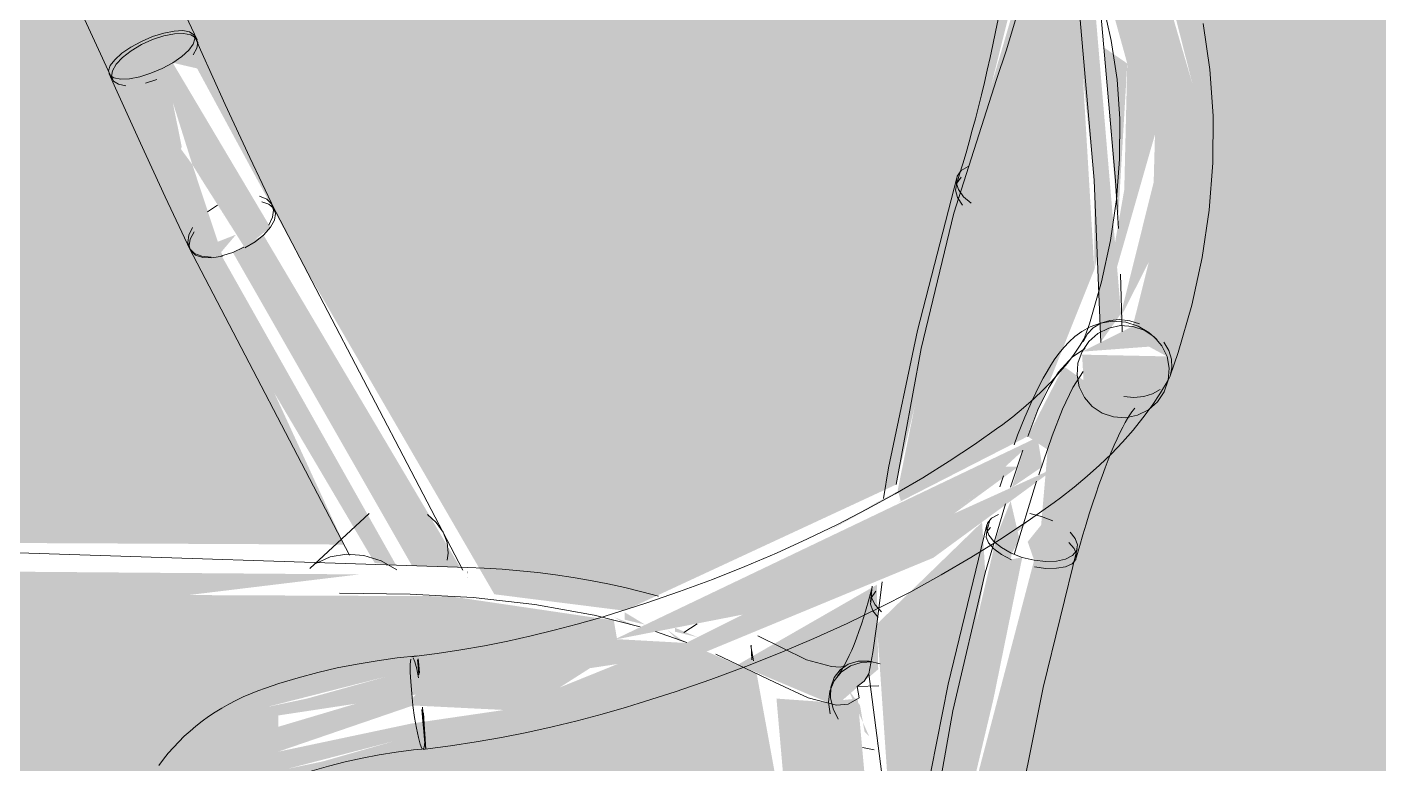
# Model space of a CAD drawing. Header units: inches. Extents: x 27328 to 121296, y -4075 to 4147.
# Drawn here: x 42720.38 to 42734.87, y -2248.08 to -2240.18 of the extents above; entities that cross this region are included whole.
import ezdxf

# ---------------------------------------------------------------- set-up
doc = ezdxf.new("R2010")
doc.units = ezdxf.units.IN
doc.header["$MEASUREMENT"] = 0
doc.layers.add('C-BLDG-PADS', color=91, linetype='Continuous', lineweight=9)
doc.layers.add('I-FURN', color=30, linetype='Continuous', lineweight=9)

# ---------------------------------------------------------------- blocks, each defined once
blk = doc.blocks.new('HermanMiller_Collection_Air-Chair_SideChair_Arms - Arms-457867-Axon - Looking South West')
at = {"layer": 'I-FURN'}
h = blk.add_hatch(color=256, dxfattribs=at)
h.paths.add_polyline_path([(-34177.305, -2241.974), (-34177.117, -2241.299), (-34177.463, -2240.113), (-34177.645, -2239.274), (-34177.928, -2239.009), (-34177.666, -2241.335), (-34177.68, -2241.846), (-34178.046, -2243.32), (-34177.584, -2242.409), (-34177.731, -2243.415)], flags=0)
h.paths.add_polyline_path([(-34177.571, -2243.562), (-34177.111, -2242.227), (-34177.305, -2241.974)], flags=0)
h.paths.add_polyline_path([(-34177.928, -2239.009), (-34177.926, -2238.496), (-34178.539, -2237.688)], flags=0)
for points in [[(-34178.245, -2243.359), (-34177.666, -2241.335), (-34177.68, -2240.212), (-34178.227, -2238.559), (-34178.732, -2237.797), (-34177.963, -2240.574), (-34177.995, -2241.926)], [(-34178.251, -2243.565), (-34178.03, -2243.256), (-34178.414, -2238.725), (-34178.732, -2238.042), (-34178.316, -2241.825), (-34178.258, -2243.392)], [(-34187.418, -2242.551), (-34187.145, -2242.33), (-34188.192, -2240.566), (-34188.305, -2240.627), (-34187.981, -2241.658)], [(-34187.771, -2242.656), (-34187.657, -2242.64), (-34187.981, -2241.658), (-34188.655, -2240.738)], [(-34187.672, -2242.596), (-34187.514, -2242.409), (-34187.709, -2242.485), (-34187.687, -2242.551)], [(-34183.325, -2247.231), (-34180.042, -2245.873), (-34178.71, -2244.896), (-34179.819, -2245.399), (-34178.927, -2244.582), (-34183.465, -2246.752), (-34182.08, -2246.481), (-34183.35, -2247.115)], [(-34181.222, -2245.617), (-34179.688, -2244.772), (-34180.653, -2245.283)], [(-34179.312, -2245.764), (-34179.03, -2245.487), (-34179.323, -2245.64)], [(-34188.342, -2246.311), (-34186.195, -2246.051), (-34194.32, -2245.986), (-34194.132, -2246.015), (-34190, -2246.264)], [(-34185.029, -2246.089), (-34185.035, -2245.976), (-34185.031, -2246.089)], [(-34179.798, -2249.08), (-34179.396, -2247.382), (-34179.088, -2245.868), (-34179.228, -2245.894), (-34179.92, -2249.042)], [(-34184.44, -2247.514), (-34183.423, -2246.867), (-34183.465, -2246.752), (-34185.388, -2247.117), (-34185.625, -2247.382), (-34185.617, -2247.456), (-34185.388, -2247.467)], [(-34187.061, -2247.951), (-34185.617, -2247.456), (-34185.641, -2247.262), (-34187.15, -2247.711), (-34187.108, -2247.834)], [(-34181.26, -2252.655), (-34180.573, -2251.799), (-34180.469, -2251.589), (-34180.852, -2247.382), (-34181.214, -2247.418), (-34181.722, -2247.382), (-34181.285, -2252.368)]]:
    blk.add_hatch(color=256, dxfattribs=at).paths.add_polyline_path(points, flags=0)
h = blk.add_hatch(color=256, dxfattribs=at)
h.paths.add_polyline_path([(-34180.301, -2250.534), (-34179.484, -2246.034), (-34179.519, -2245.49), (-34180.646, -2246.584), (-34180.39, -2250.313)], flags=0)
h.paths.add_polyline_path([(-34179.819, -2245.399), (-34179.131, -2244.896), (-34179.27, -2244.896), (-34179.716, -2245.305)], flags=0)
h.paths.add_polyline_path([(-34180.421, -2245.283), (-34179.03, -2244.571), (-34178.316, -2242.782), (-34178.492, -2239.815), (-34178.732, -2239.039), (-34178.943, -2239.18), (-34179.82, -2242.179), (-34180.423, -2245.148), (-34180.39, -2245.262)], flags=0)
h.paths.add_polyline_path([(-34178.316, -2242.782), (-34178.285, -2242.657), (-34178.316, -2241.828)], flags=0)
h = blk.add_hatch(color=256, dxfattribs=at)
h.paths.add_polyline_path([(-34180.923, -2254.005), (-34181.702, -2252.926), (-34181.955, -2253.317), (-34181.494, -2253.729), (-34180.961, -2253.986)], flags=0)
h.paths.add_polyline_path([(-34183.101, -2251.12), (-34183.118, -2250.915), (-34183.148, -2250.266), (-34183.463, -2249.137), (-34184.117, -2249.173), (-34183.133, -2251.059)], flags=0)
h.paths.add_polyline_path([(-34185.113, -2245.973), (-34187.219, -2242.413), (-34187.547, -2242.599), (-34185.628, -2245.957), (-34185.123, -2245.973)], flags=0)
h = blk.add_hatch(color=256, dxfattribs=at)
h.paths.add_polyline_path([(-34181.823, -2253.569), (-34182.252, -2253.205), (-34182.219, -2253.378), (-34181.927, -2253.519)], flags=0)
h.paths.add_polyline_path([(-34183.515, -2251.173), (-34183.208, -2250.915), (-34184.325, -2249.247), (-34184.408, -2249.461), (-34183.52, -2251.163)], flags=0)
h.paths.add_polyline_path([(-34185.798, -2245.951), (-34187.664, -2242.641), (-34187.958, -2242.656), (-34186.027, -2245.928), (-34185.823, -2245.95)], flags=0)
h = blk.add_hatch(color=256, dxfattribs=at)
h.paths.add_polyline_path([(-34178.448, -2243.663), (-34177.592, -2243.599), (-34177.905, -2243.392)], flags=0)
h.paths.add_polyline_path([(-34178.422, -2244.156), (-34177.523, -2243.969), (-34177.537, -2243.714), (-34178.447, -2243.695)], flags=0)
h = blk.add_hatch(color=256, dxfattribs=at)
h.paths.add_polyline_path([(-34180.301, -2250.534), (-34180.026, -2250.347), (-34179.2, -2245.825), (-34179.117, -2245.676), (-34179.213, -2245.265), (-34179.36, -2245.634), (-34179.92, -2248.002), (-34180.097, -2249.005)], flags=0)
h.paths.add_polyline_path([(-34179.2, -2245.119), (-34178.873, -2244.896), (-34178.927, -2244.568), (-34179.076, -2244.718), (-34179.131, -2244.896)], flags=0)
h = blk.add_hatch(color=256, dxfattribs=at)
h.paths.add_polyline_path([(-34192.494, -2254.074), (-34194.956, -2252.883), (-34195.014, -2253.441), (-34193.536, -2254.037), (-34192.845, -2254.067)], flags=0)
h.paths.add_polyline_path([(-34181.413, -2250.915), (-34181.737, -2249.119), (-34183.222, -2249.413), (-34183.097, -2250.967), (-34181.572, -2250.92)], flags=0)
h.paths.add_polyline_path([(-34182.417, -2253.282), (-34181.26, -2252.655), (-34181.572, -2250.935), (-34184.142, -2251.13), (-34184.345, -2250.909), (-34184.312, -2249.241), (-34183.681, -2249.122), (-34183.222, -2249.132), (-34181.572, -2249.1), (-34181.934, -2247.115), (-34182.405, -2246.905), (-34182.692, -2246.786), (-34183.43, -2246.745), (-34183.465, -2246.544), (-34185.222, -2246.285), (-34190.048, -2246.263), (-34194.845, -2246.04), (-34195.743, -2246.65), (-34195.131, -2247.134), (-34187.768, -2250.695), (-34187.304, -2250.716), (-34187.087, -2250.792), (-34186.673, -2251.224), (-34182.49, -2253.247)], flags=0)
h.paths.add_polyline_path([(-34186.964, -2248.136), (-34185.805, -2247.834), (-34186.585, -2248.056)], flags=0)
h.paths.add_polyline_path([(-34187.061, -2247.951), (-34187.061, -2247.563), (-34183.423, -2247.011), (-34184.641, -2247.504), (-34185.631, -2247.649), (-34186.964, -2247.931)], flags=0)
h.paths.add_polyline_path([(-34187.209, -2247.479), (-34185.884, -2247.141), (-34186.753, -2247.382), (-34187.185, -2247.473)], flags=0)
h = blk.add_hatch(color=256, dxfattribs=at)
h.paths.add_polyline_path([(-34182.692, -2246.786), (-34182.891, -2246.646), (-34182.786, -2246.752)], flags=0)
h.paths.add_polyline_path([(-34183.187, -2246.616), (-34183.465, -2246.508), (-34183.35, -2246.574)], flags=0)
h = blk.add_hatch(color=256, dxfattribs=at)
h.paths.add_polyline_path([(-34180.643, -2247.873), (-34180.612, -2247.705), (-34180.646, -2247.87)], flags=0)
h.paths.add_polyline_path([(-34180.728, -2247.788), (-34180.953, -2247.284), (-34180.827, -2247.453), (-34180.778, -2247.738)], flags=0)
for p, q in [((-34187.931, -2240.321), (-34188.466, -2239.166)), ((-34189.374, -2239.586), (-34188.839, -2240.741)), ((-34188.362, -2240.745), (-34188.482, -2240.785)), ((-34187.82, -2242.164), (-34187.712, -2242.094)), ((-34185.083, -2246.007), (-34187.127, -2242.088)), ((-34188.004, -2242.57), (-34188.015, -2242.526)), ((-34188.014, -2242.551), (-34186.296, -2245.843)), ((-34187.547, -2242.599), (-34187.667, -2242.635)), ((-34187.429, -2242.544), (-34187.547, -2242.599)), ((-34178.017, -2243.451), (-34178.036, -2242.832)), ((-34177.891, -2244.154), (-34177.999, -2244.142)), ((-34178.769, -2244.564), (-34178.912, -2244.982)), ((-34179.214, -2245.117), (-34179.081, -2244.718)), ((-34180.521, -2244.909), (-34180.575, -2245.238)), ((-34179.29, -2244.994), (-34179.327, -2245.111)), ((-34178.935, -2245.051), (-34179.174, -2245.836)), ((-34186.085, -2245.398), (-34186.722, -2245.986)), ((-34185.03, -2245.976), (-34194.221, -2245.675)), ((-34185.24, -2245.822), (-34185.251, -2245.899)), ((-34180.59, -2246.129), (-34180.646, -2246.584)), ((-34185.646, -2246.264), (-34186.405, -2246.251)), ((-34180.698, -2246.177), (-34180.713, -2246.344)), ((-34180.706, -2246.226), (-34180.702, -2246.301)), ((-34182.683, -2246.781), (-34183.02, -2246.663)), ((-34182.714, -2246.673), (-34182.571, -2246.582)), ((-34181.998, -2246.815), (-34181.967, -2246.977)), ((-34181.985, -2246.965), (-34181.993, -2246.81)), ((-34185.646, -2247.013), (-34185.64, -2246.958)), ((-34185.567, -2246.966), (-34185.562, -2247.034)), ((-34181.737, -2247.211), (-34182.37, -2246.905)), ((-34185.562, -2247.034), (-34185.555, -2247.128)), ((-34180.992, -2247.036), (-34180.986, -2247.033)), ((-34180.856, -2247.252), (-34180.626, -2247.246)), ((-34181.147, -2247.545), (-34181.165, -2247.422)), ((-34180.676, -2247.931), (-34180.801, -2247.905))]:
    blk.add_line(p, q, dxfattribs=at)
for points in [[(-34179.794, -2241.871, 0), (-34179.759, -2241.762, 0), (-34179.725, -2241.649, 0), (-34179.691, -2241.532, 0), (-34179.657, -2241.413, 0), (-34179.624, -2241.29, 0), (-34179.591, -2241.166, 0), (-34179.558, -2241.038, 0), (-34179.526, -2240.909, 0), (-34179.494, -2240.777, 0), (-34179.463, -2240.644, 0), (-34179.432, -2240.509, 0), (-34179.403, -2240.373, 0), (-34179.374, -2240.236, 0), (-34179.345, -2240.098, 0)], [(-34178.768, -2237.775, 0), (-34178.492, -2239.815, 0), (-34178.316, -2241.825, 0), (-34178.246, -2243.566, 0)], [(-34178.135, -2240.326, 0), (-34178.227, -2239.913, 0), (-34178.351, -2239.507, 0), (-34178.507, -2239.106, 0), (-34178.694, -2238.712, 0), (-34178.881, -2238.377, 0)], [(-34178.058, -2242.344, 0), (-34178.088, -2241.828, 0), (-34178.252, -2239.956, 0), (-34178.404, -2238.728, 0)], [(-34179.063, -2239.724, 0), (-34179.154, -2240.082, 0), (-34179.256, -2240.428, 0), (-34179.364, -2240.747, 0)], [(-34177.151, -2240.144, 0), (-34177.079, -2240.637, 0), (-34177.044, -2241.136, 0), (-34177.045, -2241.639, 0), (-34177.084, -2242.145, 0), (-34177.159, -2242.653, 0), (-34177.271, -2243.163, 0), (-34177.418, -2243.672, 0), (-34177.503, -2243.921, 0)], [(-34188.407, -2240.286, 0), (-34188.527, -2240.338, 0), (-34188.639, -2240.399, 0), (-34188.736, -2240.465, 0), (-34188.811, -2240.533, 0), (-34188.86, -2240.597, 0), (-34188.878, -2240.654, 0)], [(-34188.846, -2240.714, 0), (-34188.837, -2240.652, 0), (-34188.796, -2240.582, 0), (-34188.728, -2240.509, 0), (-34188.636, -2240.437, 0), (-34188.527, -2240.372, 0), (-34188.408, -2240.317, 0)], [(-34188.425, -2240.678, 0), (-34188.305, -2240.627, 0), (-34188.192, -2240.566, 0), (-34188.095, -2240.499, 0), (-34188.02, -2240.431, 0), (-34187.971, -2240.367, 0), (-34187.953, -2240.31, 0)], [(-34188.408, -2240.317, 0), (-34188.288, -2240.277, 0), (-34188.174, -2240.255, 0), (-34188.075, -2240.251, 0), (-34187.997, -2240.266, 0), (-34187.945, -2240.3, 0), (-34187.924, -2240.349, 0)], [(-34187.953, -2240.31, 0), (-34187.967, -2240.266, 0), (-34188.011, -2240.236, 0), (-34188.082, -2240.222, 0), (-34188.177, -2240.227, 0), (-34188.287, -2240.249, 0), (-34188.407, -2240.286, 0)], [(-34187.102, -2242.139, 0), (-34187.365, -2241.582, 0), (-34187.628, -2241.012, 0), (-34187.892, -2240.429, 0), (-34187.959, -2240.279, 0)], [(-34178.135, -2240.326, 0), (-34178.073, -2240.745, 0), (-34178.043, -2241.169, 0), (-34178.045, -2241.599, 0), (-34178.078, -2242.033, 0), (-34178.143, -2242.473, 0), (-34178.24, -2242.916, 0), (-34178.369, -2243.364, 0), (-34178.434, -2243.555, 0)], [(-34187.924, -2240.349, 0), (-34187.934, -2240.411, 0), (-34187.974, -2240.481, 0)], [(-34188.878, -2240.654, 0), (-34188.865, -2240.699, 0), (-34188.821, -2240.729, 0), (-34188.749, -2240.742, 0), (-34188.655, -2240.738, 0), (-34188.544, -2240.716, 0), (-34188.425, -2240.678, 0)], [(-34188.004, -2242.57, 0), (-34188.271, -2242.005, 0), (-34188.538, -2241.427, 0), (-34188.804, -2240.838, 0), (-34188.872, -2240.686, 0)], [(-34188.695, -2240.812, 0), (-34188.773, -2240.796, 0), (-34188.825, -2240.763, 0), (-34188.846, -2240.714, 0)], [(-34179.364, -2240.747, 0), (-34179.82, -2242.179, 0), (-34180.173, -2243.628, 0), (-34180.44, -2245.088, 0)], [(-34179.669, -2241.678, 0), (-34179.742, -2241.722, 0), (-34179.785, -2241.782, 0), (-34179.795, -2241.851, 0)], [(-34179.79, -2241.798, 0), (-34180.212, -2243.436, 0), (-34180.521, -2244.909, 0)], [(-34179.802, -2241.931, 0), (-34179.788, -2241.857, 0), (-34179.743, -2241.793, 0)], [(-34179.795, -2241.851, 0), (-34179.773, -2241.926, 0), (-34179.719, -2242.002, 0), (-34179.637, -2242.073, 0)], [(-34187.262, -2241.998, 0), (-34187.184, -2242.028, 0), (-34187.133, -2242.078, 0), (-34187.111, -2242.145, 0)], [(-34187.237, -2242.056, 0), (-34187.16, -2242.081, 0), (-34187.11, -2242.124, 0), (-34187.091, -2242.183, 0)], [(-34179.73, -2242.093, 0), (-34179.782, -2242.012, 0), (-34179.802, -2241.931, 0)], [(-34187.091, -2242.183, 0), (-34187.102, -2242.253, 0), (-34187.145, -2242.33, 0), (-34187.215, -2242.409, 0), (-34187.308, -2242.485, 0), (-34187.418, -2242.551, 0)], [(-34187.111, -2242.145, 0), (-34187.121, -2242.223, 0), (-34187.161, -2242.308, 0)], [(-34188.03, -2242.494, 0), (-34188.02, -2242.416, 0), (-34187.98, -2242.331, 0)], [(-34187.78, -2242.649, 0), (-34187.879, -2242.641, 0), (-34187.957, -2242.61, 0), (-34188.008, -2242.56, 0), (-34188.03, -2242.494, 0)], [(-34188.015, -2242.526, 0), (-34188.004, -2242.456, 0), (-34187.961, -2242.378, 0)], [(-34187.657, -2242.64, 0), (-34187.771, -2242.656, 0), (-34187.869, -2242.652, 0), (-34187.946, -2242.628, 0), (-34187.995, -2242.585, 0)], [(-34177.98, -2243.347, 0), (-34178.121, -2243.337, 0), (-34178.251, -2243.357, 0), (-34178.36, -2243.397, 0), (-34178.45, -2243.447, 0), (-34178.524, -2243.502, 0), (-34178.587, -2243.558, 0), (-34178.642, -2243.617, 0), (-34178.692, -2243.678, 0), (-34178.738, -2243.741, 0), (-34178.781, -2243.807, 0), (-34178.823, -2243.876, 0), (-34178.864, -2243.948, 0), (-34178.904, -2244.024, 0), (-34178.944, -2244.104, 0), (-34178.983, -2244.187, 0), (-34179.022, -2244.275, 0), (-34179.061, -2244.366, 0), (-34179.1, -2244.461, 0), (-34179.138, -2244.56, 0), (-34179.176, -2244.663, 0)], [(-34178.434, -2243.555, 0), (-34178.432, -2243.55, 0), (-34178.39, -2243.472, 0), (-34178.327, -2243.407, 0), (-34178.245, -2243.359, 0), (-34178.15, -2243.329, 0), (-34178.046, -2243.32, 0)], [(-34178.046, -2243.32, 0), (-34177.937, -2243.332, 0), (-34177.831, -2243.364, 0)], [(-34177.98, -2243.347, 0), (-34177.846, -2243.39, 0), (-34177.732, -2243.456, 0), (-34177.646, -2243.532, 0)], [(-34178.41, -2243.502, 0), (-34178.467, -2243.595, 0), (-34178.532, -2243.69, 0), (-34178.604, -2243.785, 0), (-34178.684, -2243.881, 0), (-34178.771, -2243.978, 0), (-34178.865, -2244.074, 0), (-34178.966, -2244.17, 0), (-34179.075, -2244.265, 0), (-34179.19, -2244.36, 0), (-34179.312, -2244.453, 0), (-34179.338, -2244.473, 0)], [(-34177.905, -2243.392, 0), (-34178.034, -2243.384, 0), (-34178.161, -2243.411, 0), (-34178.277, -2243.469, 0), (-34178.375, -2243.555, 0), (-34178.448, -2243.663, 0), (-34178.491, -2243.786, 0)], [(-34177.523, -2243.969, 0), (-34177.513, -2243.841, 0), (-34177.537, -2243.714, 0), (-34177.592, -2243.599, 0), (-34177.676, -2243.503, 0), (-34177.783, -2243.432, 0), (-34177.905, -2243.392, 0)], [(-34178.7, -2243.884, 0), (-34178.55, -2243.717, 0), (-34178.413, -2243.629, 0)], [(-34177.571, -2243.562, 0), (-34177.519, -2243.65, 0), (-34177.49, -2243.743, 0)], [(-34178.491, -2243.786, 0), (-34178.501, -2243.915, 0), (-34178.478, -2244.041, 0), (-34178.422, -2244.156, 0), (-34178.338, -2244.252, 0), (-34178.231, -2244.323, 0), (-34178.11, -2244.363, 0)], [(-34177.49, -2243.743, 0), (-34177.485, -2243.836, 0), (-34177.504, -2243.924, 0), (-34177.525, -2243.969, 0)], [(-34179.03, -2244.571, 0), (-34178.92, -2244.286, 0), (-34178.808, -2244.054, 0), (-34178.7, -2243.884, 0)], [(-34178.436, -2243.877, 0), (-34178.545, -2244.048, 0), (-34178.658, -2244.28, 0), (-34178.769, -2244.564, 0)], [(-34177.525, -2243.969, 0), (-34177.607, -2244.106, 0), (-34177.697, -2244.241, 0), (-34177.795, -2244.374, 0), (-34177.9, -2244.504, 0), (-34178.013, -2244.632, 0), (-34178.133, -2244.757, 0), (-34178.26, -2244.879, 0), (-34178.393, -2244.998, 0), (-34178.533, -2245.115, 0), (-34178.679, -2245.229, 0), (-34178.748, -2245.28, 0)], [(-34178.11, -2244.363, 0), (-34177.981, -2244.371, 0), (-34177.854, -2244.344, 0), (-34177.737, -2244.286, 0), (-34177.639, -2244.2, 0), (-34177.566, -2244.092, 0), (-34177.523, -2243.969, 0)], [(-34177.61, -2244.067, 0), (-34177.691, -2244.116, 0), (-34177.787, -2244.145, 0), (-34177.891, -2244.154, 0)], [(-34177.883, -2244.268, 0), (-34177.887, -2244.273, 0), (-34177.898, -2244.287, 0), (-34177.915, -2244.309, 0), (-34177.935, -2244.34, 0), (-34177.959, -2244.378, 0), (-34177.984, -2244.423, 0), (-34178.012, -2244.474, 0), (-34178.041, -2244.532, 0), (-34178.071, -2244.596, 0), (-34178.102, -2244.666, 0), (-34178.134, -2244.741, 0), (-34178.167, -2244.821, 0), (-34178.2, -2244.907, 0), (-34178.233, -2244.997, 0), (-34178.267, -2245.091, 0), (-34178.301, -2245.19, 0), (-34178.336, -2245.293, 0), (-34178.37, -2245.4, 0), (-34178.404, -2245.511, 0), (-34178.438, -2245.625, 0), (-34178.472, -2245.742, 0), (-34178.506, -2245.862, 0), (-34178.51, -2245.875, 0)], [(-34179.338, -2244.473, 0), (-34179.599, -2244.657, 0), (-34179.871, -2244.838, 0), (-34180.155, -2245.015, 0), (-34180.449, -2245.186, 0), (-34180.753, -2245.353, 0), (-34181.067, -2245.515, 0), (-34181.39, -2245.671, 0), (-34181.722, -2245.822, 0), (-34182.061, -2245.966, 0), (-34182.408, -2246.104, 0), (-34182.762, -2246.235, 0), (-34183.122, -2246.359, 0), (-34183.488, -2246.476, 0), (-34183.615, -2246.515, 0)], [(-34178.748, -2245.28, 0), (-34179.034, -2245.482, 0), (-34179.331, -2245.679, 0), (-34179.639, -2245.871, 0), (-34179.956, -2246.057, 0), (-34180.284, -2246.236, 0), (-34180.621, -2246.41, 0), (-34180.966, -2246.577, 0), (-34181.32, -2246.737, 0), (-34181.681, -2246.891, 0), (-34182.05, -2247.037, 0), (-34182.425, -2247.176, 0), (-34182.806, -2247.308, 0), (-34183.193, -2247.432, 0), (-34183.328, -2247.473, 0)], [(-34180.301, -2250.534, 0), (-34180.097, -2249.005, 0), (-34179.833, -2247.514, 0), (-34179.484, -2246.034, 0), (-34179.269, -2245.295, 0)], [(-34178.761, -2245.475, 0), (-34178.881, -2245.429, 0), (-34179.007, -2245.398, 0)], [(-34185.463, -2245.409, 0), (-34185.367, -2245.495, 0), (-34185.295, -2245.598, 0), (-34185.252, -2245.709, 0), (-34185.24, -2245.822, 0)], [(-34179.467, -2245.52, 0), (-34179.882, -2247.229, 0), (-34180.185, -2248.765, 0)], [(-34179.476, -2245.65, 0), (-34179.468, -2245.594, 0), (-34179.428, -2245.548, 0)], [(-34179.438, -2245.48, 0), (-34179.473, -2245.608, 0), (-34179.474, -2245.609, 0)], [(-34179.344, -2245.41, 0), (-34179.417, -2245.448, 0), (-34179.46, -2245.5, 0), (-34179.471, -2245.562, 0)], [(-34179.205, -2245.893, 0), (-34179.31, -2245.838, 0), (-34179.394, -2245.776, 0), (-34179.451, -2245.712, 0), (-34179.476, -2245.65, 0)], [(-34179.471, -2245.562, 0), (-34179.448, -2245.629, 0), (-34179.394, -2245.698, 0), (-34179.312, -2245.764, 0), (-34179.207, -2245.822, 0), (-34179.088, -2245.868, 0), (-34178.961, -2245.899, 0)], [(-34178.498, -2245.735, 0), (-34178.52, -2245.667, 0), (-34178.574, -2245.598, 0)], [(-34186.143, -2245.847, 0), (-34186.329, -2245.833, 0), (-34186.504, -2245.863, 0), (-34186.657, -2245.935, 0)], [(-34179.2, -2248.939, 0), (-34178.865, -2247.264, 0), (-34178.501, -2245.777, 0)], [(-34178.961, -2245.899, 0), (-34178.836, -2245.912, 0), (-34178.721, -2245.908, 0), (-34178.624, -2245.886, 0), (-34178.551, -2245.848, 0), (-34178.508, -2245.797, 0), (-34178.498, -2245.735, 0)], [(-34178.508, -2245.834, 0), (-34178.515, -2245.89, 0), (-34178.555, -2245.936, 0), (-34178.625, -2245.968, 0), (-34178.72, -2245.985, 0), (-34178.834, -2245.986, 0), (-34178.958, -2245.97, 0)], [(-34178.589, -2245.708, 0), (-34178.533, -2245.772, 0), (-34178.508, -2245.834, 0)], [(-34185.789, -2246.002, 0), (-34185.959, -2245.905, 0), (-34186.143, -2245.847, 0)], [(-34182.987, -2246.284, 0), (-34183.165, -2246.236, 0), (-34183.346, -2246.192, 0), (-34183.529, -2246.152, 0), (-34183.715, -2246.116, 0), (-34183.902, -2246.084, 0), (-34184.09, -2246.056, 0), (-34184.28, -2246.031, 0), (-34184.471, -2246.011, 0), (-34184.663, -2245.995, 0), (-34184.855, -2245.983, 0), (-34185.03, -2245.976, 0)], [(-34183.184, -2246.613, 0), (-34183.677, -2246.489, 0), (-34184.312, -2246.372, 0), (-34184.972, -2246.297, 0), (-34185.646, -2246.264, 0)], [(-34181.072, -2247.145, 0), (-34181.055, -2247.123, 0), (-34181.036, -2247.095, 0), (-34181.015, -2247.061, 0), (-34180.992, -2247.02, 0), (-34180.967, -2246.974, 0), (-34180.942, -2246.921, 0), (-34180.916, -2246.864, 0), (-34180.89, -2246.802, 0), (-34180.864, -2246.734, 0), (-34180.838, -2246.662, 0), (-34180.812, -2246.586, 0), (-34180.786, -2246.505, 0), (-34180.76, -2246.421, 0), (-34180.735, -2246.333, 0), (-34180.71, -2246.241, 0), (-34180.703, -2246.214, 0)], [(-34180.713, -2246.369, 0), (-34180.702, -2246.297, 0), (-34180.657, -2246.231, 0)], [(-34180.634, -2246.511, 0), (-34180.69, -2246.442, 0), (-34180.713, -2246.369, 0)], [(-34180.702, -2246.301, 0), (-34180.664, -2246.378, 0), (-34180.597, -2246.453, 0)], [(-34183.615, -2246.515, 0), (-34183.858, -2246.585, 0), (-34184.103, -2246.65, 0), (-34184.351, -2246.71, 0), (-34184.6, -2246.765, 0), (-34184.851, -2246.815, 0), (-34185.104, -2246.859, 0), (-34185.356, -2246.898, 0), (-34185.609, -2246.932, 0), (-34185.628, -2246.934, 0)], [(-34180.992, -2247.036, 0), (-34181.041, -2247.045, 0), (-34181.134, -2247.039, 0), (-34181.4, -2246.967, 0), (-34181.921, -2246.71, 0)], [(-34180.646, -2246.584, 0), (-34180.688, -2246.887, 0), (-34180.733, -2247.115, 0)], [(-34185.568, -2246.924, 0), (-34185.785, -2246.946, 0), (-34186, -2246.976, 0), (-34186.215, -2247.012, 0), (-34186.428, -2247.054, 0), (-34186.638, -2247.103, 0), (-34186.847, -2247.159, 0), (-34187.053, -2247.221, 0), (-34187.197, -2247.269, 0)], [(-34185.615, -2246.945, 0), (-34185.597, -2246.988, 0), (-34185.577, -2247.062, 0), (-34185.557, -2247.16, 0)], [(-34185.547, -2247.11, 0), (-34185.556, -2247.02, 0), (-34185.563, -2246.957, 0)], [(-34181.165, -2247.422, 0), (-34181.151, -2247.301, 0), (-34181.104, -2247.191, 0), (-34181.029, -2247.099, 0), (-34180.93, -2247.032, 0), (-34180.814, -2246.994, 0), (-34180.689, -2246.987, 0)], [(-34180.61, -2247.01, 0), (-34180.729, -2246.981, 0), (-34180.846, -2246.982, 0), (-34180.952, -2247.014, 0)], [(-34185.579, -2247.7, 0), (-34185.599, -2247.583, 0), (-34185.617, -2247.456, 0), (-34185.631, -2247.326, 0), (-34185.641, -2247.204, 0), (-34185.646, -2247.098, 0), (-34185.646, -2247.013, 0)], [(-34180.952, -2247.014, 0), (-34181.039, -2247.074, 0), (-34181.103, -2247.157, 0), (-34181.138, -2247.26, 0), (-34181.142, -2247.373, 0), (-34181.116, -2247.491, 0), (-34181.06, -2247.604, 0)], [(-34180.733, -2247.115, 0), (-34180.783, -2247.196, 0), (-34180.856, -2247.252, 0)], [(-34180.733, -2247.115, 0), (-34180.598, -2248.162, 0), (-34180.492, -2249.208, 0), (-34180.415, -2250.251, 0), (-34180.368, -2251.292, 0)], [(-34187.197, -2247.269, 0), (-34187.278, -2247.298, 0), (-34187.358, -2247.331, 0), (-34187.437, -2247.365, 0), (-34187.514, -2247.402, 0), (-34187.59, -2247.442, 0), (-34187.664, -2247.484, 0), (-34187.736, -2247.528, 0), (-34187.807, -2247.575, 0), (-34187.875, -2247.625, 0), (-34187.942, -2247.676, 0), (-34188.006, -2247.73, 0), (-34188.068, -2247.786, 0), (-34188.127, -2247.845, 0), (-34188.184, -2247.905, 0), (-34188.239, -2247.968, 0), (-34188.29, -2248.033, 0), (-34188.339, -2248.1, 0)], [(-34181.077, -2247.453, 0), (-34181.383, -2247.373, 0), (-34181.737, -2247.211, 0)], [(-34180.856, -2247.252, 0), (-34180.846, -2247.312, 0), (-34180.837, -2247.373, 0)], [(-34180.837, -2247.373, 0), (-34180.953, -2247.442, 0), (-34181.077, -2247.453, 0)], [(-34185.523, -2247.499, 0), (-34185.512, -2247.623, 0), (-34185.501, -2247.734, 0)], [(-34185.486, -2247.81, 0), (-34185.494, -2247.716, 0), (-34185.503, -2247.602, 0), (-34185.514, -2247.475, 0)], [(-34183.328, -2247.473, 0), (-34183.591, -2247.549, 0), (-34183.857, -2247.62, 0), (-34184.126, -2247.685, 0), (-34184.396, -2247.744, 0), (-34184.668, -2247.798, 0), (-34184.941, -2247.846, 0), (-34185.214, -2247.888, 0), (-34185.488, -2247.924, 0), (-34185.509, -2247.927, 0)], [(-34185.506, -2247.534, 0), (-34185.496, -2247.656, 0), (-34185.491, -2247.763, 0), (-34185.491, -2247.847, 0)], [(-34185.491, -2247.847, 0), (-34185.496, -2247.903, 0), (-34185.507, -2247.926, 0), (-34185.521, -2247.916, 0), (-34185.539, -2247.872, 0), (-34185.559, -2247.799, 0), (-34185.579, -2247.7, 0)], [(-34185.501, -2247.734, 0), (-34185.492, -2247.824, 0), (-34185.485, -2247.887, 0), (-34185.481, -2247.917, 0), (-34185.48, -2247.914, 0), (-34185.482, -2247.877, 0), (-34185.486, -2247.81, 0)], [(-34186.871, -2248.214, 0), (-34186.698, -2248.158, 0), (-34186.522, -2248.107, 0), (-34186.343, -2248.061, 0), (-34186.163, -2248.02, 0), (-34185.98, -2247.986, 0), (-34185.797, -2247.956, 0), (-34185.612, -2247.933, 0), (-34185.48, -2247.92, 0)]]:
    blk.add_polyline3d(points, dxfattribs=at)

msp = doc.modelspace()

# ---------------------------------------------------------------- hatches: boundary and pattern name
at = {"layer": 'C-BLDG-PADS', "lineweight": 5}
h = msp.add_hatch(color=256, dxfattribs=at)
h.paths.add_polyline_path([(43799.627, -2635.899), (43988.526, -2525.664), (43985.029, -2523.973), (43978.883, -2527.553), (43978.421, -2527.329), (43799.627, -2631.467)], flags=0)
h.paths.add_polyline_path([(42781.433, -2367.316), (42781.318, -2325.761), (42711.044, -2291.776), (42709.422, -2316.44), (42697.52, -2323.501), (42781.318, -2364.185), (42781.318, -2365.92), (42780.17, -2366.705), (42781.318, -2367.26)], flags=0)
h.paths.add_polyline_path([(42696.379, -2322.949), (42696.479, -2318.462), (42695.821, -2318.479), (42691.933, -2316.431), (42691.918, -2314.886), (42689.08, -2313.513), (42683.661, -2316.799), (42696.372, -2322.946)], flags=0)
h.paths.add_polyline_path([(42781.433, -2320.157), (42781.433, -2284.926), (42727.308, -2258.751), (42732.72, -2269.876), (42732.143, -2269.976), (42731.74, -2269.767), (42725.843, -2258.042), (42720.578, -2255.496), (42716.73, -2255.375), (42716.635, -2254.315), (42716.73, -2254.099), (42716.118, -2254.014), (42714.952, -2253.558), (42714.354, -2253.682), (42714.26, -2253.693), (42713.741, -2260.363), (42713.108, -2260.382), (42711.404, -2286.291), (42781.36, -2320.122)], flags=0)
h.paths.add_polyline_path([(42682.515, -2316.244), (42682.515, -2277.979), (42682.098, -2277.707), (42682.268, -2275.423), (42682.515, -2274.899), (42680.925, -2275.825), (42680.925, -2277.907), (42678.615, -2276.915), (42678.615, -2309.709), (42675.832, -2311.33), (42675.993, -2313.09), (42679.706, -2314.886)], flags=0)
h.paths.add_polyline_path([(42674.401, -2315.554), (42674.586, -2314.515), (42673.902, -2314.123), (42673.902, -2315.313)], flags=0)
h.paths.add_polyline_path([(42722.151, -2241.658), (42722.618, -2242.409), (42722.253, -2241.82)], flags=0)
h.paths.add_polyline_path([(42732.827, -2241.974), (42732.958, -2242.409), (42732.754, -2242.409), (42732.798, -2242.145)], flags=0)
h.paths.add_polyline_path([(42781.433, -2279.261), (42781.433, -2244.032), (42716.256, -2212.512), (42714.127, -2246.414), (42714.555, -2246.347), (42716.584, -2245.697), (42723.778, -2245.731), (42721.94, -2241.741), (42722.037, -2241.467), (42721.94, -2240.985), (42721.94, -2240.566), (42722.202, -2240.627), (42723.34, -2242.732), (42725.387, -2246.264), (42726.782, -2246.44), (42729.692, -2245.088), (42730.581, -2241.335), (42731.4, -2238.042), (42731.593, -2238.02), (42731.905, -2238.559), (42732.518, -2239.415), (42733.005, -2241.335), (42732.401, -2242.699), (42732.227, -2243.392), (42732.401, -2243.609), (42732.595, -2243.714), (42732.401, -2244.013), (42731.7, -2243.969), (42731.488, -2243.821), (42731.102, -2244.571), (42731.316, -2244.714), (42731.246, -2245.522), (42731.102, -2245.701), (42731.171, -2245.899), (42730.212, -2249.554), (42730.032, -2250.529), (42729.831, -2250.534), (42729.692, -2249.917), (42729.663, -2251.589), (42729.121, -2252.427), (42728.702, -2253.007), (42729.227, -2254.013), (42778.429, -2277.808)], flags=0)
h.paths.add_polyline_path([(42682.515, -2270.98), (42682.306, -2236.987), (42680.798, -2236.258), (42680.798, -2236.952), (42678.615, -2236.021), (42678.615, -2269.095), (42682.224, -2270.84)], flags=0)
h.paths.add_polyline_path([(42714.291, -2269.875), (42713.741, -2269.634), (42714.617, -2256.208), (42715.202, -2256.231), (42715.393, -2256.262), (42714.532, -2269.825), (42714.291, -2269.874)], flags=0)
h.paths.add_polyline_path([(42726.44, -2251.201), (42726.612, -2251.163), (42725.689, -2249.8), (42725.99, -2251.13), (42726.199, -2251.19)], flags=0)
h.paths.add_polyline_path([(42730.589, -2249.108), (42730.492, -2248.986), (42730.592, -2249.092)], flags=0)
h.paths.add_polyline_path([(42730.412, -2250.541), (42730.462, -2249.494), (42730.462, -2250.133)], flags=0)
h.paths.add_polyline_path([(42726.927, -2249.606), (42726.91, -2249.294), (42726.863, -2249.482), (42726.91, -2249.574)], flags=0)
h.paths.add_polyline_path([(42729.055, -2247.453), (42729.334, -2247.211), (42729.5, -2247.068), (42729.486, -2246.162), (42727.997, -2247.018), (42728.99, -2247.436)], flags=0)
h.paths.add_polyline_path([(42727.565, -2246.724), (42727.322, -2246.623), (42727.322, -2246.665)], flags=0)
h.paths.add_polyline_path([(42727.002, -2246.589), (42726.782, -2246.456), (42726.782, -2246.536)], flags=0)
h.paths.add_polyline_path([(42726.575, -2246.52), (42726.366, -2246.44), (42726.548, -2246.513)], flags=0)
h.paths.add_polyline_path([(42732.065, -2242.342), (42732.169, -2240.574), (42731.919, -2240.402), (42732.057, -2242.145)], flags=0)
h.paths.add_polyline_path([(42723.097, -2177.656), (42722.026, -2177.742), (42722.172, -2177.859), (42722.642, -2177.756)], flags=0)
h.paths.add_polyline_path([(42781.433, -2238.367), (42781.433, -2203.138), (42724.937, -2175.816), (42727.969, -2182.03), (42727.387, -2182.13), (42726.963, -2181.861), (42724.406, -2177.278), (42723.545, -2177.564), (42721.793, -2178.083), (42728.902, -2192.583), (42728.325, -2192.684), (42727.922, -2192.474), (42720.697, -2178.107), (42718.506, -2178.299), (42716.617, -2207.021), (42771.202, -2233.419)], flags=0)
h.paths.add_polyline_path([(42722.251, -2237.562), (42723.021, -2237.226), (42722.703, -2237.453), (42722.465, -2237.51)], flags=0)
h.paths.add_polyline_path([(42727.262, -2236.977), (42727.262, -2237.128), (42725.706, -2237.022)], flags=0)
h.paths.add_polyline_path([(42730.086, -2237.457), (42727.972, -2237.081), (42725.629, -2236.808), (42723.021, -2236.875), (42725.654, -2236.317), (42728.11, -2236.483), (42729.627, -2236.762), (42730.195, -2237.091), (42730.092, -2237.414)], flags=0)
h.paths.add_polyline_path([(42723.728, -2237.308), (42724.98, -2237.018), (42724.744, -2237.199)], flags=0)
h.paths.add_polyline_path([(42721.999, -2236.904), (42723.238, -2236.54), (42722.247, -2236.845), (42722.024, -2236.898)], flags=0)
h.paths.add_polyline_path([(42728.059, -2236.762), (42728.014, -2236.649), (42728.014, -2236.752)], flags=0)
h.paths.add_polyline_path([(42682.515, -2230.087), (42682.306, -2196.093), (42678.615, -2194.308), (42678.615, -2228.201), (42682.306, -2229.986)], flags=0)
h.paths.add_polyline_path([(42781.433, -2197.473), (42781.433, -2167.003), (42752.759, -2153.136), (42727.284, -2168.194), (42727.284, -2168.408), (42727.353, -2168.606), (42727.019, -2170.487), (42726.904, -2171.103), (42769.825, -2191.859)], flags=0)
h.paths.add_polyline_path([(42679.669, -2191.918), (42679.919, -2191.772), (42679.438, -2191.806), (42679.549, -2191.859)], flags=0)
h.paths.add_polyline_path([(44579.576, -2181.623), (44768.475, -2071.388), (44764.978, -2069.697), (44758.832, -2073.277), (44758.37, -2073.053), (44579.576, -2177.191)], flags=0)
h.paths.add_polyline_path([(42723.514, -2176.925), (42723.965, -2176.595), (42723.899, -2175.989), (42722.622, -2176.393), (42721.978, -2176.709), (42722.172, -2176.986), (42723.253, -2176.937)], flags=0)
h.paths.add_polyline_path([(42725.237, -2170.161), (42725.368, -2169.988), (42725.682, -2169.775), (42725.668, -2168.915), (42724.38, -2169.823), (42725.172, -2170.144)], flags=0)
h.paths.add_polyline_path([(42781.433, -2151.988), (42781.433, -2136.435), (42766.844, -2144.933), (42777.8, -2150.231)], flags=0)
h.paths.add_polyline_path([(45554.512, -1613.777), (45743.411, -1503.543), (45739.914, -1501.851), (45733.541, -1505.322), (45733.306, -1505.208), (45554.512, -1609.345)], flags=0)
h.paths.add_polyline_path([(45718.5, -1490.738), (45717.803, -1479.879), (45716.766, -1480.483), (45716.766, -1489.899)], flags=0)
h.paths.add_polyline_path([(45715.707, -1489.387), (45715.707, -1481.1), (45707.933, -1485.628)], flags=0)
h.paths.add_polyline_path([(45702.112, -1482.812), (45705.862, -1480.628), (45705.862, -1462.525), (45690.305, -1455.001), (45683.925, -1458.717), (45683.925, -1474.017), (45701.456, -1482.495)], flags=0)
h.paths.add_polyline_path([(45707.578, -1479.628), (45715.707, -1474.894), (45715.546, -1467.208), (45707.578, -1463.355), (45707.578, -1467.424)], flags=0)
h.paths.add_polyline_path([(45716.766, -1474.277), (45717.419, -1473.896), (45716.766, -1466.636), (45716.766, -1467.373)], flags=0)
h.paths.add_polyline_path([(45682.208, -1473.187), (45682.208, -1459.717), (45669.573, -1467.076), (45677.803, -1471.056)], flags=0)
h.paths.add_polyline_path([(45715.707, -1465.721), (45715.707, -1463.896), (45707.578, -1459.965), (45707.578, -1461.789), (45714.759, -1465.262)], flags=0)
h.paths.add_polyline_path([(45663.751, -1464.261), (45682.208, -1453.511), (45682.116, -1451.041), (45660.272, -1440.477), (45660.272, -1462.578), (45663.282, -1464.034)], flags=0)
h.paths.add_polyline_path([(45715.707, -1462.33), (45715.512, -1459.939), (45715.341, -1460.798), (45715.104, -1460.798), (45707.578, -1457.253), (45707.578, -1458.399), (45715.512, -1462.236)], flags=0)
h.paths.add_polyline_path([(45658.555, -1461.748), (45658.555, -1441.565), (45655.785, -1447.524), (45655.17, -1448.745), (45655.033, -1451.109), (45653.977, -1451.109), (45653.109, -1452.668), (45650.278, -1457.745), (45653.731, -1459.415)], flags=0)
h.paths.add_polyline_path([(45705.862, -1460.959), (45705.745, -1459.078), (45693.485, -1453.149), (45691.773, -1454.146), (45705.745, -1460.903)], flags=0)
h.paths.add_polyline_path([(45716.444, -1458.704), (45715.273, -1440.459), (45698.717, -1450.124), (45716.435, -1458.7)], flags=0)
h.paths.add_polyline_path([(45705.862, -1457.569), (45706.062, -1456.521), (45706.132, -1456.481), (45695.957, -1451.709), (45694.953, -1452.294), (45705.745, -1457.513)], flags=0)
h.paths.add_polyline_path([(45683.925, -1452.511), (45684.483, -1452.186), (45683.925, -1451.916)], flags=0)
h.paths.add_polyline_path([(45685.952, -1451.331), (45687.663, -1450.334), (45683.925, -1448.679), (45683.925, -1450.351), (45685.556, -1451.139)], flags=0)
h.paths.add_polyline_path([(45682.208, -1449.52), (45682.208, -1447.696), (45660.404, -1437.151), (45660.272, -1437.851), (45660.272, -1438.912), (45681.09, -1448.979)], flags=0)
h.paths.add_polyline_path([(45689.132, -1449.478), (45690.102, -1448.769), (45683.925, -1445.885), (45683.925, -1446.96), (45688.636, -1449.239)], flags=0)
h.paths.add_polyline_path([(45692.901, -1447.283), (45714.889, -1434.476), (45712.742, -1401.039), (45662.846, -1430.177), (45662.511, -1431.887), (45662.641, -1432.622), (45692.89, -1447.277)], flags=0)
h.paths.add_polyline_path([(45682.208, -1446.13), (45682.415, -1445.079), (45682.208, -1444.954), (45661.239, -1434.816), (45660.881, -1435.816), (45681.702, -1445.885)], flags=0)
h.paths.add_polyline_path([(45664.897, -1422.7), (45712.358, -1395.056), (45710.212, -1361.619), (45668.75, -1385.768), (45668.75, -1400.692), (45667.695, -1400.863), (45667.687, -1402.769), (45667.051, -1414.138), (45667.002, -1417.691), (45665.971, -1417.691), (45665.012, -1422.163)], flags=0)
h.paths.add_polyline_path([(46251.661, -1396.437), (46252.046, -1396.213), (46251.661, -1396.262)], flags=0)
h.paths.add_polyline_path([(46251.661, -1393.069), (46294.816, -1367.933), (46294.816, -1367.234), (46290.604, -1365.197), (46290.604, -1248.854), (46251.661, -1269.494), (46251.661, -1388.77)], flags=0)
h.paths.add_polyline_path([(45668.75, -1379.562), (45709.828, -1355.636), (45707.681, -1322.199), (45666.806, -1346.007), (45668.091, -1353.172), (45668.915, -1360.724), (45669.178, -1366.261), (45668.956, -1375.386), (45668.75, -1378.716)], flags=0)
h.paths.add_polyline_path([(45665.614, -1377.347), (45665.472, -1356.645), (45663.703, -1348.865), (45663.703, -1366.781), (45662.999, -1366.959), (45665.494, -1376.767)], flags=0)
h.paths.add_polyline_path([(46296.388, -1370.386), (46296.826, -1370.131), (46296.826, -1368.714), (46295.128, -1369.933), (46295.409, -1369.833), (46296.388, -1369.361), (46296.388, -1369.833)], flags=0)
h.paths.add_polyline_path([(45661.648, -1363.013), (45661.648, -1349.011), (45657.042, -1351.693), (45657.686, -1353.038), (45660.471, -1359.64)], flags=0)
h.paths.add_polyline_path([(45654.654, -1346.878), (45654.887, -1346.7), (45654.865, -1325.883), (45653.065, -1322.422), (45648.977, -1315.497), (45647.437, -1316.394), (45647.437, -1333.879), (45646.96, -1333.97), (45651.028, -1340.398), (45654.566, -1346.7)], flags=0)
h.paths.add_polyline_path([(45656.949, -1345.542), (45661.648, -1342.805), (45661.648, -1342.014), (45659.537, -1336.188), (45656.949, -1330.419), (45656.949, -1343.394)], flags=0)
h.paths.add_polyline_path([(45665.48, -1340.573), (45707.297, -1316.217), (45705.151, -1282.779), (45653.84, -1312.665), (45656.968, -1318.513), (45659.878, -1324.71), (45662.89, -1332.344), (45665.046, -1339.039), (45665.445, -1340.449)], flags=0)
h.paths.add_polyline_path([(45660.218, -1334.515), (45658.689, -1330.782), (45660.016, -1334.038)], flags=0)
h.paths.add_polyline_path([(45645.386, -1331.636), (45645.386, -1317.589), (45637.984, -1321.9), (45641.141, -1325.802), (45644.976, -1331.072)], flags=0)
h.paths.add_polyline_path([(45654.887, -1323.002), (45654.726, -1322.213), (45651.938, -1317.056), (45650.401, -1314.667), (45650.174, -1314.8), (45652.659, -1319.031), (45654.75, -1322.726)], flags=0)
h.paths.add_polyline_path([(45635.243, -1317.29), (45645.386, -1311.382), (45645.386, -1309.916), (45639.779, -1302.333), (45635.243, -1297), (45635.243, -1316.211)], flags=0)
h.paths.add_polyline_path([(45633.219, -1316.318), (45633.219, -1294.478), (45626.762, -1287.542), (45620.463, -1291.211), (45620.463, -1303.021), (45620.234, -1303.092), (45624.004, -1306.613), (45633.123, -1316.211)], flags=0)
h.paths.add_polyline_path([(45647.437, -1310.188), (45647.59, -1309.907), (45647.437, -1309.907), (45647.437, -1310.107)], flags=0)
h.paths.add_polyline_path([(45651.108, -1308.049), (45704.766, -1276.797), (45704.583, -1273.944), (45674.821, -1259.551), (45632.874, -1284.183), (45639.057, -1291.315), (45645.361, -1299.484), (45648.077, -1303.465), (45651.076, -1307.997)], flags=0)
h.paths.add_polyline_path([(45645.386, -1307.59), (45645.386, -1306.526), (45638.209, -1297), (45635.243, -1293.609), (45635.418, -1294.852), (45639.074, -1299.266), (45643.901, -1305.552), (45644.75, -1306.717)], flags=0)
h.paths.add_polyline_path([(45618.482, -1301.456), (45618.482, -1292.365), (45612.228, -1296.007), (45617.412, -1300.456)], flags=0)
h.paths.add_polyline_path([(45641.17, -1298.464), (45635.243, -1291.045), (45635.266, -1291.292), (45639.031, -1295.823), (45641.141, -1298.429)], flags=0)
h.paths.add_polyline_path([(45633.219, -1292.391), (45633.219, -1291.088), (45628.782, -1286.366), (45628.009, -1286.816), (45632.891, -1292.025)], flags=0)
h.paths.add_polyline_path([(45607.799, -1292.381), (45618.482, -1286.159), (45618.482, -1279.532), (45613.076, -1274.78), (45608.22, -1270.731), (45603.215, -1266.769), (45603.215, -1288.754), (45607.711, -1292.311)], flags=0)
h.paths.add_polyline_path([(45633.219, -1289.001), (45632.999, -1288.403), (45630.344, -1285.456), (45630.169, -1285.628), (45633.061, -1288.824)], flags=0)
h.paths.add_polyline_path([(45601.291, -1287.332), (45601.291, -1265.325), (45598.414, -1263.221), (45583.633, -1271.842), (45583.633, -1275.207), (45587.843, -1277.896), (45598.591, -1285.358)], flags=0)
h.paths.add_polyline_path([(45620.463, -1285.005), (45622.703, -1283.476), (45620.463, -1281.384), (45620.463, -1284.324)], flags=0)
h.paths.add_polyline_path([(45624.12, -1282.875), (45625.006, -1282.359), (45620.463, -1277.994), (45620.463, -1279.462), (45623.61, -1282.399)], flags=0)
h.paths.add_polyline_path([(45626.251, -1281.634), (45626.533, -1281.395), (45620.463, -1275.503), (45620.606, -1276.206), (45626.101, -1281.481)], flags=0)
h.paths.add_polyline_path([(45628.99, -1280.038), (45668.999, -1256.735), (45636.518, -1241.027), (45605.448, -1259.124), (45613.635, -1265.728), (45619.668, -1271.028), (45626.938, -1277.945), (45628.98, -1280.027)], flags=0)
h.paths.add_polyline_path([(45618.482, -1277.612), (45618.482, -1276.142), (45613.153, -1271.456), (45605.742, -1265.379), (45603.215, -1263.379), (45603.335, -1265.066), (45614.782, -1274.387), (45618.171, -1277.322)], flags=0)
h.paths.add_polyline_path([(45618.482, -1274.222), (45618.272, -1273.374), (45612.75, -1268.515), (45604.533, -1261.787), (45603.215, -1260.897), (45603.335, -1261.676), (45614.752, -1270.971), (45618.257, -1274.013)], flags=0)
h.paths.add_polyline_path([(45581.783, -1274.046), (45581.783, -1272.907), (45580.842, -1273.456)], flags=0)
h.paths.add_polyline_path([(45601.291, -1263.572), (45601.291, -1261.934), (45600.995, -1261.717), (45599.747, -1262.444), (45600.346, -1262.882)], flags=0)

# ---------------------------------------------------------------- block references
at = {"layer": 'I-FURN'}
msp.add_blockref('HermanMiller_Collection_Air-Chair_SideChair_Arms - Arms-457867-Axon - Looking South West', (76910.132, 0), dxfattribs=at)

doc.saveas('drawing.dxf')
